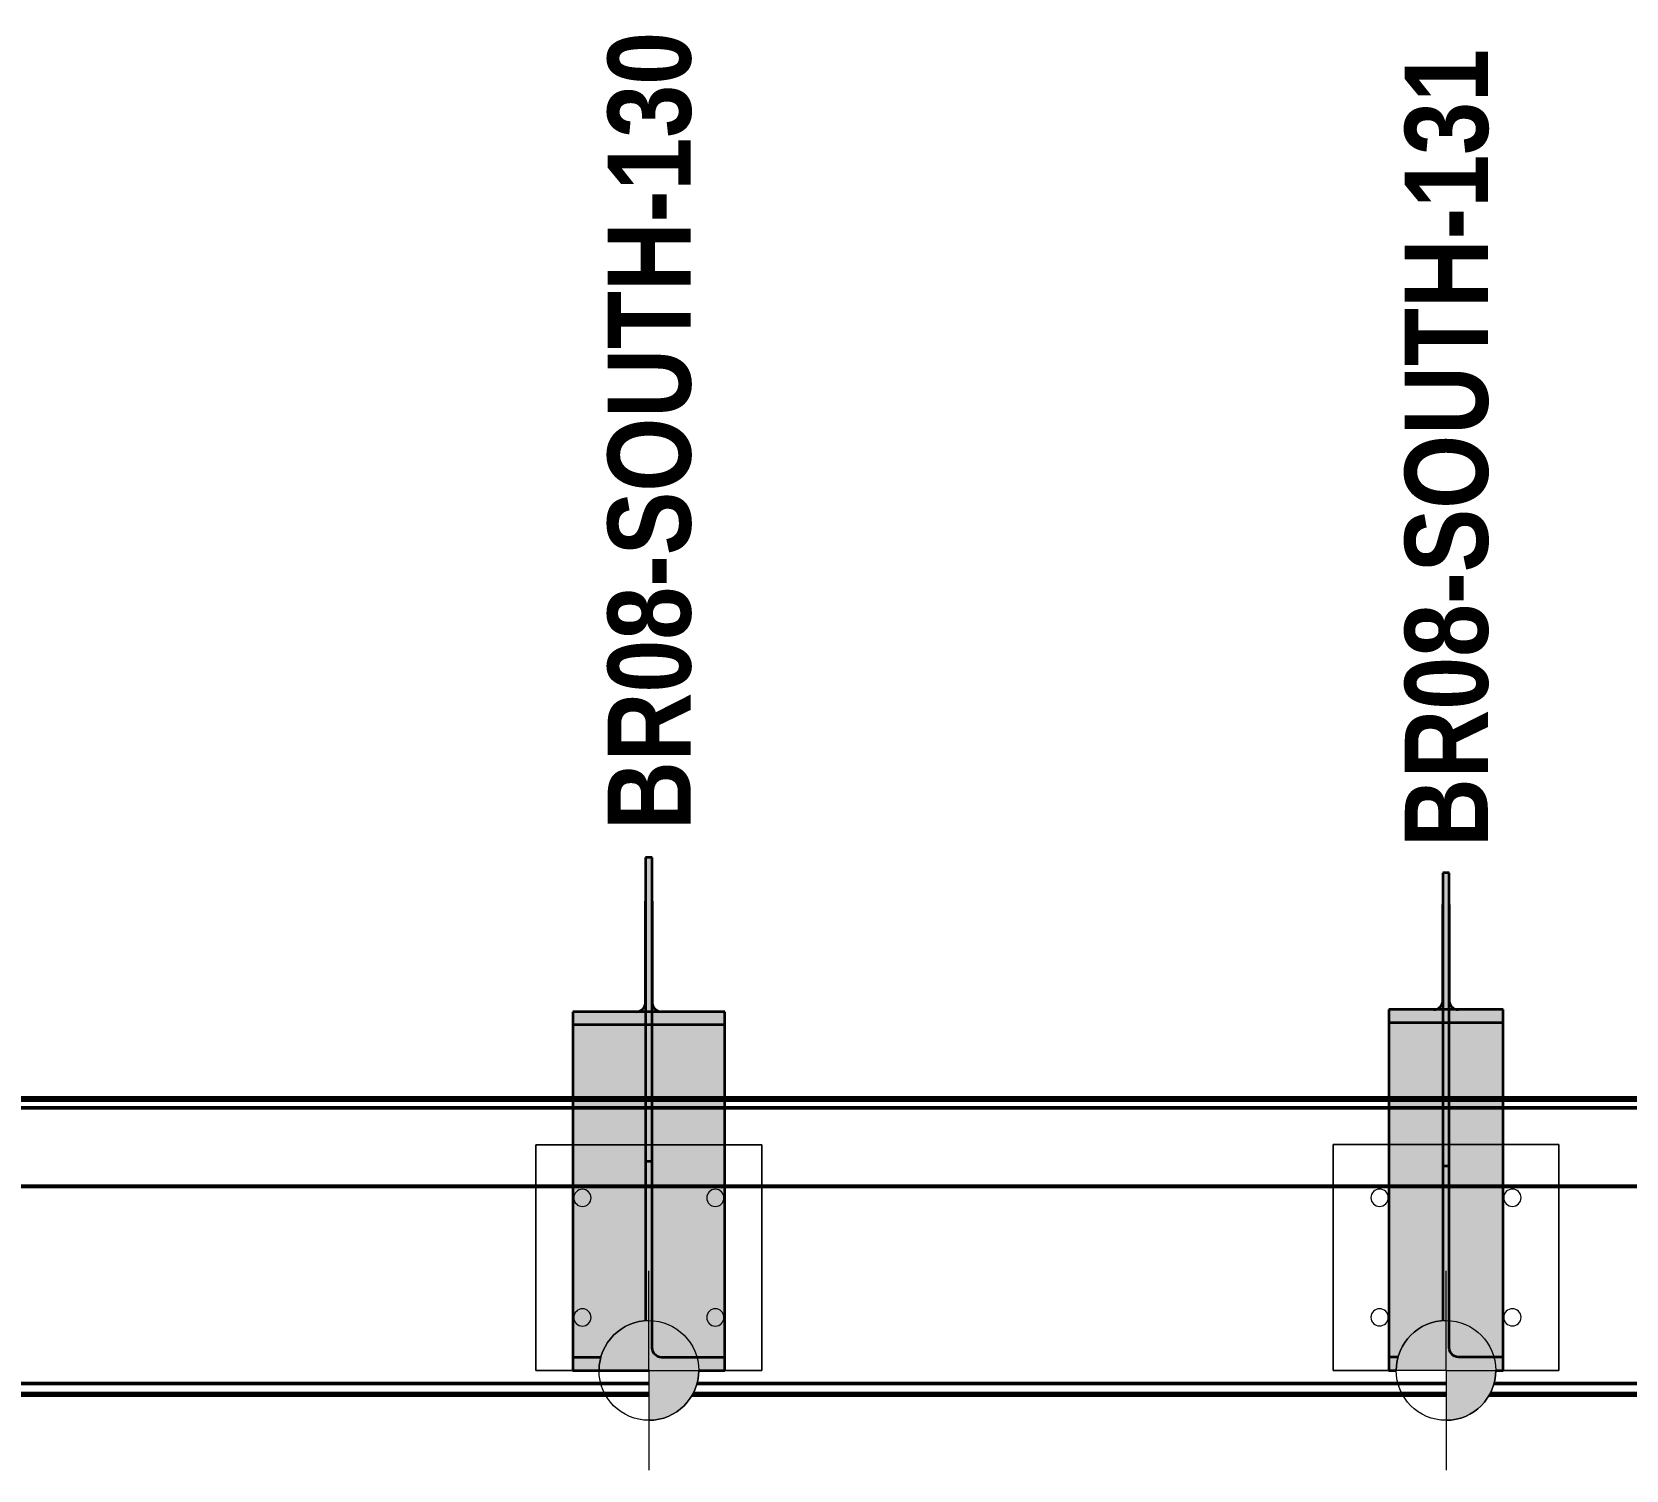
# Model space of a CAD drawing. Header units: metres. Extents: x 4 to 49, y -1186 to 3.
# Drawn here: x 35.732 to 38.131, y -1182.776 to -1180.612 of the extents above; entities that cross this region are included whole.
import ezdxf

# ---------------------------------------------------------------- set-up
doc = ezdxf.new("R2010")
doc.units = ezdxf.units.M
for name, color, linetype, lineweight in [('A-ANNO-NOTE', 7, 'Continuous', 9), ('A-GENM', 7, 'Continuous', 35), ('A-GENM-IDEN', 7, 'Continuous', 18), ('A-WALL', 7, 'Continuous', 50), ('S-FSTN', 7, 'Continuous', 18)]:
    doc.layers.add(name, color=color, linetype=linetype, lineweight=lineweight)
doc.styles.add('Arial Narrow_B_1', font='ARIALNB.TTF', dxfattribs={"height": 0.125})

# ---------------------------------------------------------------- blocks, each defined once
blk = doc.blocks.new('Walls 2 - Walls 2-6845191-DRG-2873222 - SOUTHERN SCREEN POST - PLAN')
at = {"layer": 'A-WALL'}
for p, q in [((207.2997, 1205.0022), (241.7063, 1208.0124)), ((207.2999, 1205.0016), (241.7065, 1208.0118)), ((207.336, 1204.8866), (241.7388, 1207.8962)), ((207.3396, 1204.8752), (241.742, 1207.8851)), ((241.743, 1207.8815), (207.3406, 1204.872)), ((217.3346, 1206.1957), (218.4652, 1206.2946)), ((217.3348, 1206.193), (218.4639, 1206.2918)), ((218.4594, 1206.2763), (217.3361, 1206.178)), ((216.1393, 1206.0911), (217.2699, 1206.19)), ((216.1395, 1206.0884), (217.2686, 1206.1872)), ((217.2641, 1206.1717), (216.1408, 1206.0734)), ((214.944, 1205.9865), (216.0745, 1206.0855)), ((214.9442, 1205.9839), (216.0733, 1206.0826)), ((216.0687, 1206.0671), (214.9455, 1205.9689))]:
    blk.add_line(p, q, dxfattribs=at)
blk = doc.blocks.new('BR08_GEN_POST_0 - 610UB_BASE-V12-DRG-2873222 - SOUTHERN SCREEN POST - PLAN')
at = {"layer": 'A-GENM', "true_color": 0xc0c0c0}
for points in [[(0.005, 0.7066), (0.005, 0.7721), (-0.005, 0.7721), (-0.005, 0.7066)], [(0.019, 0.5402), (0.0159, 0.5406), (0.0129, 0.5416), (0.0103, 0.5432), (0.0081, 0.5453), (0.0064, 0.5478), (0.0054, 0.5506), (0.005, 0.5536), (0.005, 0.7066), (-0.005, 0.7066), (-0.0054, 0.5506), (-0.0064, 0.5478), (-0.0081, 0.5453), (-0.0103, 0.5432), (-0.0129, 0.5416), (-0.0159, 0.5406), (-0.019, 0.5402)], [(0.1145, 0.5209), (0.1145, 0.5402), (-0.1145, 0.5402), (-0.1145, 0.5209)]]:
    blk.add_hatch(color=9, dxfattribs=at).paths.add_polyline_path(points)
h = blk.add_hatch(color=9, dxfattribs=at)
h.paths.add_polyline_path([(0, 0.0002), (-0.075, 0.0002), (-0.0746, 0.0084), (-0.0732, 0.0165), (-0.071, 0.0244), (-0.0679, 0.032), (-0.064, 0.0392), (-0.0594, 0.046), (-0.054, 0.0522), (-0.048, 0.0578), (-0.0414, 0.0627), (-0.0343, 0.0669), (-0.0268, 0.0702), (-0.019, 0.0727), (-0.0109, 0.0744), (-0.0027, 0.0751), (0, 0.0747), (0, 0.0029)])
h.paths.add_polyline_path([(0.1145, 0), (0.1145, 0.5209), (-0.1145, 0.5209), (-0.1145, 0), (0.075, 0)])
at = {"layer": 'A-GENM'}
for p, q in [((0.005, 0.7724), (-0.005, 0.7724)), ((-0.005, 0.7724), (-0.005, 0.7066)), ((-0.005, 0.771), (-0.005, 0.3148)), ((0.005, 0.7066), (0.005, 0.7724)), ((0.005, 0.3148), (0.005, 0.771)), ((-0.005, 0.5536), (-0.005, 0.7066)), ((0.005, 0.7066), (0.005, 0.5536)), ((-0.019, 0.5402), (-0.1145, 0.5402)), ((-0.1145, 0.5402), (-0.1145, 0.5209)), ((-0.1145, 0.5402), (-0.1145, 0.0199)), ((0.019, 0.5402), (-0.019, 0.5402)), ((0.1145, 0.5402), (0.019, 0.5402)), ((0.1145, 0.5209), (0.1145, 0.5402)), ((0.1145, 0.0199), (0.1145, 0.5402)), ((-0.1145, 0.5209), (0.1145, 0.5209)), ((-0.1145, 0.5209), (-0.1145, 0)), ((0.1145, 0), (0.1145, 0.5209)), ((-0.005, 0.3148), (-0.005, 0.075)), ((0.005, 0.3148), (-0.005, 0.3148)), ((0.005, 0.0341), (0.005, 0.3148)), ((-0.1145, 0.0199), (-0.1145, 0)), ((-0.0723, 0.0199), (-0.1145, 0.0199)), ((-0.1145, 0), (0.0008, 0)), ((0.1145, 0.0199), (0.019, 0.0199)), ((0.075, 0), (0.1145, 0)), ((0.1145, 0), (0.1145, 0.0199))]:
    blk.add_line(p, q, dxfattribs=at)
at = {"layer": 'A-GENM', "flags": 128}
for points in [[(-0.019, 0.5402), (-0.0159, 0.5406), (-0.0129, 0.5416), (-0.0103, 0.5432), (-0.0081, 0.5453), (-0.0064, 0.5478), (-0.0054, 0.5506), (-0.005, 0.5536)], [(0.005, 0.5536), (0.0054, 0.5506), (0.0064, 0.5478), (0.0081, 0.5453), (0.0103, 0.5432), (0.0129, 0.5416), (0.0159, 0.5406), (0.019, 0.5402)], [(0.019, 0.0199), (0.0159, 0.0203), (0.0129, 0.0213), (0.0103, 0.023), (0.0081, 0.0253), (0.0064, 0.028), (0.0054, 0.031), (0.005, 0.0341)]]:
    blk.add_lwpolyline(points, dxfattribs=at)
blk = doc.blocks.new('BR08_GEN_POST_0 - 360UB_BASE-TRANS-8745544-DRG-2873222 - SOUTHERN SCREEN POST - PLAN')
at = {"layer": 'A-GENM', "true_color": 0xc0c0c0}
for points in [[(0.005, 0.7014), (0.005, 0.7488), (-0.005, 0.7488), (-0.005, 0.7014)], [(0.019, 0.5432), (0.0159, 0.5435), (0.0129, 0.5445), (0.0103, 0.5461), (0.0081, 0.5481), (0.0064, 0.5506), (0.0054, 0.5534), (0.005, 0.5563), (0.005, 0.7014), (-0.005, 0.7014), (-0.0054, 0.5534), (-0.0064, 0.5506), (-0.0081, 0.5481), (-0.0103, 0.5461), (-0.0129, 0.5445), (-0.0159, 0.5435), (-0.019, 0.5432)], [(0.086, 0.5239), (0.086, 0.5432), (-0.086, 0.5432), (-0.086, 0.5239)], [(0.086, 0), (0.086, 0.5239), (-0.086, 0.5239), (-0.086, 0), (-0.075, 0), (-0.0746, 0.0082), (-0.0732, 0.0163), (-0.071, 0.0242), (-0.0679, 0.0318), (-0.064, 0.0391), (-0.0594, 0.0458), (-0.054, 0.0521), (-0.048, 0.0576), (-0.0414, 0.0625), (-0.0343, 0.0667), (-0.0268, 0.0701), (-0.0179, 0.0728), (-0.0109, 0.0742), (-0.0027, 0.0749), (0, 0.0746), (0, 0), (0.075, 0)]]:
    blk.add_hatch(color=9, dxfattribs=at).paths.add_polyline_path(points)
at = {"layer": 'A-GENM'}
for p, q in [((0.005, 0.7492), (-0.005, 0.7492)), ((-0.005, 0.7492), (-0.005, 0.7014)), ((-0.005, 0.7481), (-0.005, 0.3077)), ((0.005, 0.7014), (0.005, 0.7492)), ((0.005, 0.3077), (0.005, 0.7481)), ((-0.005, 0.5563), (-0.005, 0.7014)), ((0.005, 0.7014), (0.005, 0.5563)), ((-0.019, 0.5432), (-0.086, 0.5432)), ((-0.086, 0.5432), (-0.086, 0.5239)), ((-0.086, 0.5432), (-0.086, 0.0199)), ((0.019, 0.5432), (-0.019, 0.5432)), ((0.086, 0.5432), (0.019, 0.5432)), ((0.086, 0.5239), (0.086, 0.5432)), ((0.086, 0.0199), (0.086, 0.5432)), ((-0.086, 0.5239), (0.086, 0.5239)), ((-0.086, 0.5239), (-0.086, 0)), ((0.086, 0), (0.086, 0.5239)), ((-0.005, 0.3077), (-0.005, 0.0748)), ((0.005, 0.3077), (-0.005, 0.3077)), ((0.005, 0.0341), (0.005, 0.3077)), ((-0.086, 0.0199), (-0.086, 0)), ((-0.0723, 0.0199), (-0.086, 0.0199)), ((-0.086, 0), (-0.075, 0)), ((0.086, 0.0199), (0.019, 0.0199)), ((0.075, 0), (0.086, 0)), ((0.086, 0), (0.086, 0.0199))]:
    blk.add_line(p, q, dxfattribs=at)
at = {"layer": 'A-GENM', "flags": 128}
for points in [[(-0.019, 0.5432), (-0.0159, 0.5435), (-0.0129, 0.5445), (-0.0103, 0.5461), (-0.0081, 0.5481), (-0.0064, 0.5506), (-0.0054, 0.5534), (-0.005, 0.5563)], [(0.005, 0.5563), (0.0054, 0.5534), (0.0064, 0.5506), (0.0081, 0.5481), (0.0103, 0.5461), (0.0129, 0.5445), (0.0159, 0.5435), (0.019, 0.5432)], [(0.019, 0.0199), (0.0159, 0.0203), (0.0129, 0.0213), (0.0103, 0.023), (0.0081, 0.0253), (0.0064, 0.028), (0.0054, 0.031), (0.005, 0.0341)]]:
    blk.add_lwpolyline(points, dxfattribs=at)
blk = doc.blocks.new('Canopy Post Column Base Plate-4 Hole - 25mm-8762852-DRG-2873222 - SOUTHERN SCREEN POST - PLAN')
at = {"layer": 'S-FSTN'}
for p, q in [((0.17, 0.17), (-0.17, 0.17)), ((-0.17, 0.17), (-0.17, -0.0008)), ((-0.17, -0.0008), (-0.17, 0.17)), ((-0.17, 0.17), (0.17, 0.17)), ((0.17, -0.17), (0.17, 0.17)), ((0.17, 0.17), (0.17, -0.17)), ((-0.17, -0.075), (-0.17, -0.17)), ((-0.17, -0.17), (-0.17, -0.075)), ((-0.17, -0.17), (0.17, -0.17)), ((0.17, -0.17), (-0.17, -0.17))]:
    blk.add_line(p, q, dxfattribs=at)
for centre, start, end in [((-0.09, 0.1), 0, 180), ((-0.09, 0.1), 0, 180), ((-0.09, 0.1), 180, 360), ((-0.09, 0.1), 180, 360), ((0.09, 0.1), 0, 180), ((0.09, 0.1), 0, 180), ((0.09, 0.1), 180, 360), ((0.09, 0.1), 180, 360), ((-0.09, -0.1), 0, 180), ((-0.09, -0.1), 360, 180), ((0.09, -0.1), 0, 180), ((0.09, -0.1), 360, 180), ((-0.09, -0.1), 180, 360), ((-0.09, -0.1), 180, 360), ((0.09, -0.1), 180, 360), ((0.09, -0.1), 180, 360)]:
    blk.add_arc(centre, 0.013, start, end, dxfattribs=at)
blk = doc.blocks.new('Canopy Post Column Base Plate-4 Hole - 25mm-V20-DRG-2873222 - SOUTHERN SCREEN POST - PLAN')
at = {"layer": 'S-FSTN'}
for p, q in [((0.17, 0.17), (-0.17, 0.17)), ((-0.17, 0.17), (-0.17, 0.075)), ((-0.17, 0.075), (-0.17, 0.17)), ((-0.17, 0.17), (0.17, 0.17)), ((0.17, -0.17), (0.17, 0.17)), ((0.17, 0.17), (0.17, -0.17)), ((-0.17, -0.075), (-0.17, -0.17)), ((-0.17, -0.17), (-0.17, -0.075)), ((-0.17, -0.17), (0.17, -0.17)), ((0.17, -0.17), (-0.17, -0.17))]:
    blk.add_line(p, q, dxfattribs=at)
for centre, start, end in [((-0.09, 0.1), 0, 180), ((-0.09, 0.1), 0, 180), ((-0.09, 0.1), 180, 360), ((-0.09, 0.1), 180, 360), ((0.09, 0.1), 0, 180), ((0.09, 0.1), 0, 180), ((0.09, 0.1), 180, 360), ((0.09, 0.1), 180, 360), ((-0.09, -0.1), 0, 180), ((-0.09, -0.1), 360, 180), ((0.09, -0.1), 0, 180), ((0.09, -0.1), 360, 180), ((-0.09, -0.1), 180, 360), ((-0.09, -0.1), 180, 360), ((0.09, -0.1), 180, 360), ((0.09, -0.1), 180, 360)]:
    blk.add_arc(centre, 0.013, start, end, dxfattribs=at)

msp = doc.modelspace()

# ---------------------------------------------------------------- hatches: boundary and pattern name
at = {"layer": 'A-ANNO-NOTE', "lineweight": 5, "true_color": 0x808080}
for points in [[(36.6603, -1182.6264), (36.6603, -1182.5514), (36.6521, -1182.5518), (36.644, -1182.5532), (36.6361, -1182.5554), (36.6285, -1182.5585), (36.6213, -1182.5624), (36.6145, -1182.567), (36.6083, -1182.5724), (36.6027, -1182.5784), (36.5978, -1182.585), (36.5936, -1182.5921), (36.5903, -1182.5996), (36.5878, -1182.6074), (36.5861, -1182.6155), (36.5854, -1182.6236), (36.5853, -1182.6264), (36.6227, -1182.6264)], [(37.8602, -1182.6264), (37.8602, -1182.5514), (37.852, -1182.5518), (37.8423, -1182.5536), (37.836, -1182.5554), (37.8284, -1182.5585), (37.8211, -1182.5624), (37.8144, -1182.567), (37.8082, -1182.5724), (37.8026, -1182.5784), (37.7977, -1182.585), (37.7935, -1182.5921), (37.7902, -1182.5996), (37.7877, -1182.6074), (37.786, -1182.6155), (37.7853, -1182.6236), (37.7852, -1182.6264), (37.8423, -1182.6264)], [(36.6603, -1182.7014), (36.6685, -1182.7009), (36.6766, -1182.6996), (36.6846, -1182.6974), (36.6922, -1182.6943), (36.6994, -1182.6904), (36.7062, -1182.6857), (36.7124, -1182.6804), (36.718, -1182.6744), (36.7229, -1182.6678), (36.727, -1182.6607), (36.7304, -1182.6532), (36.7329, -1182.6453), (36.7345, -1182.6373), (36.7353, -1182.6291), (36.7353, -1182.6264), (36.6603, -1182.6264), (36.6603, -1182.6547)], [(37.8602, -1182.7014), (37.8684, -1182.7009), (37.8765, -1182.6996), (37.8844, -1182.6974), (37.892, -1182.6943), (37.8993, -1182.6904), (37.9061, -1182.6858), (37.9123, -1182.6804), (37.9185, -1182.6736), (37.9228, -1182.6678), (37.9269, -1182.6607), (37.9303, -1182.6532), (37.9328, -1182.6454), (37.9344, -1182.6373), (37.9352, -1182.6291), (37.9352, -1182.6264), (37.8602, -1182.6264), (37.8602, -1182.6547)]]:
    msp.add_hatch(color=8, dxfattribs=at).paths.add_polyline_path(points)

# ---------------------------------------------------------------- linework, layer by layer
at = {"layer": 'A-ANNO-NOTE', "color": 8, "lineweight": 18, "true_color": 0x808080}
for p, q in [((36.6603, -1182.6264), (36.6603, -1182.4764)), ((37.8602, -1182.6264), (37.8602, -1182.4764)), ((36.6603, -1182.6264), (36.5103, -1182.6264)), ((36.6603, -1182.6264), (36.6603, -1182.7764)), ((36.6603, -1182.6264), (36.8103, -1182.6264)), ((37.8602, -1182.6264), (37.7102, -1182.6264)), ((37.8602, -1182.6264), (37.8602, -1182.7764)), ((37.8602, -1182.6264), (38.0102, -1182.6264))]:
    msp.add_line(p, q, dxfattribs=at)
for centre in [(36.6603, -1182.6264), (37.8602, -1182.6264)]:
    msp.add_circle(centre, 0.075, dxfattribs=at)
for centre, start, end in [((36.6603, -1182.6264), 90, 180), ((37.8602, -1182.6264), 90, 180), ((36.6603, -1182.6264), 270, 360), ((37.8602, -1182.6264), 270, 360)]:
    msp.add_arc(centre, 0.075, start, end, dxfattribs=at)

# ---------------------------------------------------------------- block references
at = {"layer": 'A-GENM'}
for name, p, rotation in [('BR08_GEN_POST_0 - 610UB_BASE-V12-DRG-2873222 - SOUTHERN SCREEN POST - PLAN', (36.6603, -1182.6266), 359.9995443855516), ('BR08_GEN_POST_0 - 360UB_BASE-TRANS-8745544-DRG-2873222 - SOUTHERN SCREEN POST - PLAN', (37.8602, -1182.6264), 359.9995443863514)]:
    msp.add_blockref(name, p, dxfattribs=dict(at, rotation=rotation))
at = {"layer": 'A-WALL', "rotation": 175.0000000000005}
msp.add_blockref('Walls 2 - Walls 2-6845191-DRG-2873222 - SOUTHERN SCREEN POST - PLAN', (358.2948, 0), dxfattribs=at)
at = {"layer": 'S-FSTN'}
for name, p, rotation in [('Canopy Post Column Base Plate-4 Hole - 25mm-8762852-DRG-2873222 - SOUTHERN SCREEN POST - PLAN', (36.6603, -1182.4566), 89.99954438580791), ('Canopy Post Column Base Plate-4 Hole - 25mm-V20-DRG-2873222 - SOUTHERN SCREEN POST - PLAN', (37.8602, -1182.4564), 89.9995443858186)]:
    msp.add_blockref(name, p, dxfattribs=dict(at, rotation=rotation))

# ---------------------------------------------------------------- next in the draw order: texts
at = {"layer": 'A-GENM-IDEN', "lineweight": 9, "char_height": 0.125, "attachment_point": 1, "rotation": 90, "style": 'Arial Narrow_B_1', "bg_fill": 3, "box_fill_scale": 1, "bg_fill_color": 256, "bg_fill_true_color": 13158600, "bg_fill_transparency": 0}
for s, insert in [('BR08-SOUTH-130', (36.5983, -1181.8127)), ('BR08-SOUTH-131', (37.7982, -1181.8385))]:
    msp.add_mtext(s, dxfattribs=dict(at, insert=insert))

doc.saveas('drawing.dxf')
